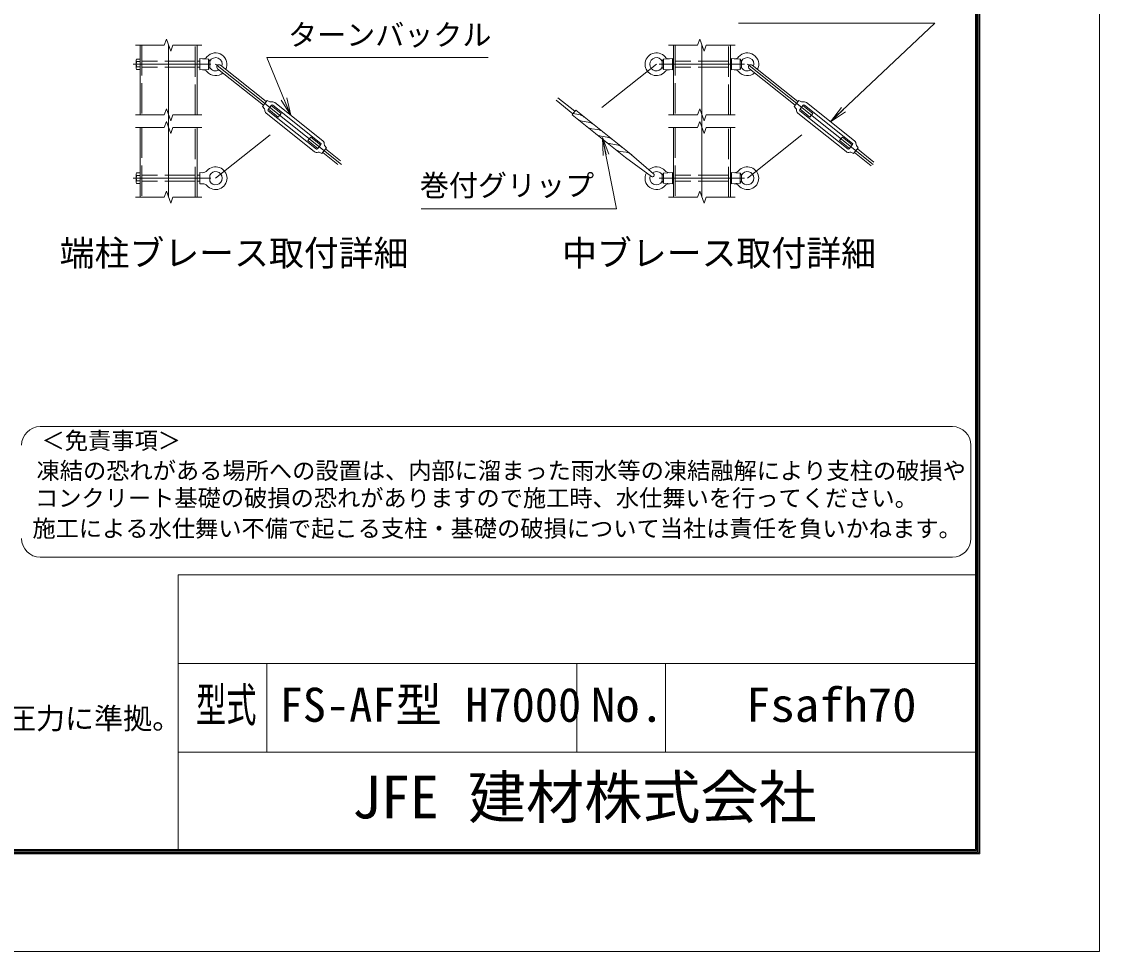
# Model space of a CAD drawing. Units: millimetres at full size; details may follow other scales. Extents: x -14700 to 14700, y -10395 to 10395.
# Drawn here: x 6182 to 14700, y -10395 to -3049 of the extents above; entities that cross this region are included whole.
import ezdxf
from ezdxf.enums import TextEntityAlignment as Align

# ---------------------------------------------------------------- set-up
doc = ezdxf.new("R2010")
doc.units = ezdxf.units.MM
doc.header["$LTSCALE"] = 40
doc.linetypes.add('DASHED', pattern=[7.5, 6, -1.5])
doc.linetypes.add('USER1', pattern=[50.8, 31.75, -6.35, 6.35, -6.35])
for name, color, linetype, lineweight in [('0-0_D-STR1', 1, 'Continuous', 18), ('0-1_D-BMK', 2, 'USER1', 13), ('0-2_D-STR3', 3, 'Continuous', 13), ('0-6_D-STR-DIM', 7, 'Continuous', 13), ('0-7_0', 7, 'Continuous', 18), ('0-9_D-STR-TXT', 7, 'Continuous', 13), ('0-B_D-TTL-TXT', 7, 'Continuous', 13), ('0-C_D-TTL', 7, 'Continuous', 18)]:
    doc.layers.add(name, color=color, linetype=linetype, lineweight=lineweight)
doc.styles.add('ＭＳ ゴシック', font='')
doc.styles.get('ＭＳ ゴシック').set_extended_font_data('MS Gothic')

# ---------------------------------------------------------------- blocks, each defined once
blk = doc.blocks.new('_Open')
at = {"layer": '0-7_0'}
blk.add_line((-40, 6.67), (0, 0), dxfattribs=at)
blk.add_lwpolyline([(-40, -6.67), (0, 0), (-40, 0)], dxfattribs=at)

msp = doc.modelspace()

# ---------------------------------------------------------------- linework, layer by layer
at = {"layer": '0-0_D-STR1'}
for p, q in [((7119.04, -3235.99), (7119.04, -3785.99)), ((7569.04, -3785.99), (7569.04, -3235.99)), ((11333.31, -3235.99), (11333.31, -3785.99)), ((11783.31, -3785.99), (11783.31, -3235.99)), ((7119.04, -3885.99), (7119.04, -4435.99)), ((7569.04, -4435.99), (7569.04, -3885.99)), ((11333.31, -3885.99), (11333.31, -4435.99)), ((11783.31, -4435.99), (11783.31, -3885.99))]:
    msp.add_line(p, q, dxfattribs=at)
at = {"layer": '0-0_D-STR1', "linetype": 'DASHED'}
for p, q in [((7132.54, -3235.99), (7132.54, -3785.99)), ((7555.54, -3785.99), (7555.54, -3235.99)), ((11346.81, -3235.99), (11346.81, -3785.99)), ((11769.81, -3785.99), (11769.81, -3235.99)), ((7132.54, -3885.99), (7132.54, -4435.99)), ((7555.54, -4435.99), (7555.54, -3885.99)), ((11346.81, -3885.99), (11346.81, -4435.99)), ((11769.81, -4435.99), (11769.81, -3885.99))]:
    msp.add_line(p, q, dxfattribs=at)
at = {"layer": '0-1_D-BMK'}
for p, q in [((7344.04, -4435.99), (7344.04, -3235.99)), ((11558.31, -4435.99), (11558.31, -3235.99)), ((7064.69, -3385.99), (7678.23, -3385.99)), ((7716.04, -3385.99), (8847.94, -4286.63)), ((11198.96, -3385.99), (10768.58, -3728.44)), ((11220.81, -3385.99), (11895.81, -3385.99)), ((11917.65, -3385.99), (13049.55, -4286.63)), ((7716.04, -4285.99), (8146.42, -3943.55)), ((11917.65, -4285.99), (12348.16, -3943.7)), ((7064.69, -4285.99), (7678.23, -4285.99)), ((11220.81, -4285.99), (11895.81, -4285.99))]:
    msp.add_line(p, q, dxfattribs=at)
at = {"layer": '0-2_D-STR3'}
for p, q in [((7089.04, -3354.38), (7089.04, -3417.38)), ((7091.44, -3344.44), (7119.04, -3344.44)), ((7119.04, -3365.22), (7091.44, -3365.22)), ((7119.04, -3406.77), (7091.44, -3406.77)), ((7119.04, -3344.44), (7119.04, -3427.54)), ((7569.04, -3361.99), (7590.04, -3361.99)), ((7590.04, -3340.99), (7590.04, -3430.99)), ((7659.04, -3345.49), (7659.04, -3426.49)), ((7669.34, -3361.99), (7669.34, -3409.99)), ((7754.24, -3393.39), (8115.76, -3681.04)), ((11255.96, -3345.49), (11245.65, -3361.99)), ((11245.65, -3361.99), (11245.65, -3409.99)), ((11324.96, -3340.99), (11255.96, -3345.49)), ((11255.96, -3426.49), (11255.96, -3345.49)), ((11324.96, -3340.99), (11324.96, -3430.99)), ((11324.96, -3361.99), (11333.31, -3361.99)), ((11783.31, -3361.99), (11791.65, -3361.99)), ((11791.65, -3340.99), (11791.65, -3430.99)), ((11860.65, -3345.49), (11860.65, -3426.49)), ((11870.96, -3361.99), (11870.96, -3409.99)), ((11955.86, -3393.39), (12317.37, -3681.04)), ((7091.44, -3427.54), (7119.04, -3427.54)), ((7569.04, -3409.99), (7590.04, -3409.99)), ((7590.04, -3430.99), (7659.04, -3426.49)), ((7659.04, -3426.49), (7669.34, -3409.99)), ((7731.83, -3421.56), (8093.34, -3709.21)), ((11255.96, -3426.49), (11245.65, -3409.99)), ((11324.96, -3430.99), (11255.96, -3426.49)), ((11324.96, -3409.99), (11333.31, -3409.99)), ((11783.31, -3409.99), (11791.65, -3409.99)), ((11791.65, -3430.99), (11860.65, -3426.49)), ((11860.65, -3426.49), (11870.96, -3409.99)), ((11933.44, -3421.56), (12294.96, -3709.21)), ((10420.81, -3651.5), (10554.33, -3757.74)), ((8085.87, -3718.6), (8123.23, -3671.65)), ((8085.87, -3718.6), (8101.06, -3737.1)), ((8123.23, -3671.65), (8144.66, -3682.3)), ((8130.45, -3744.49), (8158.47, -3709.27)), ((8155.66, -3712.79), (8233.13, -3774.43)), ((8166.9, -3708.31), (8547.2, -4010.91)), ((8182.77, -3688.36), (8563.08, -3990.96)), ((10405.86, -3670.28), (10539.39, -3776.52)), ((12287.49, -3718.6), (12324.84, -3671.65)), ((12287.49, -3718.6), (12302.68, -3737.1)), ((12324.84, -3671.65), (12346.28, -3682.3)), ((12332.06, -3744.49), (12360.08, -3709.27)), ((12357.28, -3712.79), (12434.75, -3774.43)), ((12368.51, -3708.31), (12748.82, -4010.91)), ((12384.39, -3688.36), (12764.69, -3990.96)), ((8115.53, -3772.87), (8495.83, -4075.47)), ((8131.41, -3752.92), (8511.71, -4055.52)), ((10955.13, -4122.66), (10532.58, -3786.44)), ((10583.58, -3782.37), (10540.13, -3775.87)), ((10985.02, -4085.1), (10562.46, -3748.88)), ((12317.15, -3772.87), (12697.45, -4075.47)), ((12333.02, -3752.92), (12713.33, -4055.52)), ((10658.7, -3842.14), (10613.44, -3835.37)), ((10733.82, -3901.91), (10688.57, -3895.14)), ((8445.47, -3989.39), (8467.89, -3961.22)), ((8445.47, -3989.39), (8522.94, -4051.04)), ((8467.89, -3961.22), (8545.36, -4022.86)), ((10808.94, -3961.69), (10763.69, -3954.92)), ((12647.09, -3989.39), (12669.5, -3961.22)), ((12647.09, -3989.39), (12724.56, -4051.04)), ((12669.5, -3961.22), (12746.97, -4022.86)), ((8520.14, -4054.56), (8548.16, -4019.34)), ((8555.38, -4092.18), (8533.94, -4081.53)), ((8562.85, -4082.79), (8681.54, -4177.23)), ((8585.26, -4054.62), (8703.95, -4149.06)), ((10884.06, -4021.46), (10838.81, -4014.69)), ((10959.19, -4081.23), (10913.93, -4074.46)), ((10985.02, -4085.1), (11176.85, -4251.15)), ((12721.76, -4054.56), (12749.78, -4019.34)), ((12757, -4092.18), (12735.56, -4081.53)), ((12764.47, -4082.79), (12895.81, -4187.29)), ((12786.88, -4054.62), (12918.22, -4159.12)), ((10955.13, -4122.66), (11160.04, -4272.28)), ((7089.04, -4254.38), (7089.04, -4317.38)), ((7091.44, -4244.44), (7119.04, -4244.44)), ((7119.04, -4244.44), (7119.04, -4327.54)), ((7590.04, -4240.99), (7590.04, -4330.99)), ((7590.04, -4240.99), (7612.68, -4242.47)), ((11255.96, -4245.49), (11245.65, -4261.99)), ((11324.96, -4240.99), (11255.96, -4245.49)), ((11255.96, -4326.49), (11255.96, -4245.49)), ((11324.96, -4240.99), (11324.96, -4330.99)), ((11791.65, -4240.99), (11791.65, -4330.99)), ((11791.65, -4240.99), (11860.65, -4245.49)), ((11860.65, -4245.49), (11860.65, -4326.49)), ((11860.65, -4245.49), (11870.96, -4261.99)), ((7119.04, -4265.22), (7091.44, -4265.22)), ((7119.04, -4306.77), (7091.44, -4306.77)), ((7091.44, -4327.54), (7119.04, -4327.54)), ((7569.04, -4261.99), (7590.04, -4261.99)), ((7569.04, -4309.99), (7590.04, -4309.99)), ((7590.04, -4330.99), (7612.68, -4329.52)), ((7669.34, -4261.99), (7669.34, -4309.99)), ((11245.65, -4261.99), (11245.65, -4309.99)), ((11255.96, -4326.49), (11245.65, -4309.99)), ((11324.96, -4330.99), (11255.96, -4326.49)), ((11324.96, -4261.99), (11333.31, -4261.99)), ((11324.96, -4309.99), (11333.31, -4309.99)), ((11783.31, -4261.99), (11791.65, -4261.99)), ((11783.31, -4309.99), (11791.65, -4309.99)), ((11791.65, -4330.99), (11860.65, -4326.49)), ((11860.65, -4326.49), (11870.96, -4309.99)), ((11870.96, -4261.99), (11870.96, -4309.99))]:
    msp.add_line(p, q, dxfattribs=at)
at = {"layer": '0-2_D-STR3', "linetype": 'DASHED'}
for p, q in [((7555.54, -3361.99), (7132.54, -3361.99)), ((11769.81, -3361.99), (11346.81, -3361.99)), ((7555.54, -3409.99), (7132.54, -3409.99)), ((11769.81, -3409.99), (11346.81, -3409.99)), ((7555.54, -4261.99), (7132.54, -4261.99)), ((7555.54, -4309.99), (7132.54, -4309.99)), ((11769.81, -4261.99), (11346.81, -4261.99)), ((11769.81, -4309.99), (11346.81, -4309.99))]:
    msp.add_line(p, q, dxfattribs=at)
at = {"layer": '0-2_D-STR3'}
for points in [[(7590.04, -3340.99), (7659.04, -3345.49), (7669.34, -3361.99)], [(11791.65, -3340.99), (11860.65, -3345.49), (11870.96, -3361.99)], [(8133.25, -3740.96), (8210.72, -3802.61), (8233.13, -3774.43)], [(12334.87, -3740.96), (12412.34, -3802.61), (12434.75, -3774.43)], [(8555.38, -4092.18), (8592.74, -4045.23), (8577.55, -4026.73)], [(12757, -4092.18), (12794.35, -4045.23), (12779.16, -4026.73)]]:
    msp.add_lwpolyline(points, dxfattribs=at)
for centre, radius, start, end in [((7716.04, -3385.99), 90, 333.02839, 139.66701), ((11198.96, -3385.99), 90, 40.33299, 319.66701), ((11917.65, -3385.99), 90, 333.02839, 139.66701), ((7112.67, -3354.83), 23.64, 153.93467, 206.06533), ((7180.15, -3385.99), 91.12, 166.82041, 193.17959), ((7112.7, -3417.16), 23.67, 153.96929, 206.03071), ((7615.41, -3300.56), 42, 266.2686, 319.66701), ((7716.04, -3385.99), 52.5, 341.54247, 152.79711), ((7743.03, -3407.48), 18, 51.49143, 231.49143), ((11198.96, -3385.99), 52.5, 27.20289, 332.79711), ((11299.58, -3300.56), 42, 220.33299, 273.7314), ((11817.03, -3300.56), 42, 266.2686, 319.66701), ((11917.65, -3385.99), 52.5, 341.54247, 152.79711), ((11944.65, -3407.48), 18, 51.49143, 231.49143), ((7615.41, -3471.43), 42, 40.33299, 93.7314), ((7716.04, -3385.99), 90, 220.33299, 309.95447), ((7716.04, -3385.99), 52.5, 207.20289, 301.44039), ((11299.58, -3471.43), 42, 86.2686, 139.66701), ((11817.03, -3471.43), 42, 40.33299, 93.7314), ((11917.65, -3385.99), 90, 220.33299, 309.95447), ((11917.65, -3385.99), 52.5, 207.20289, 301.44039), ((8091.78, -3744.71), 12, 355.37255, 39.39218), ((8135.14, -3748.22), 31.5, 175.37255, 231.49143), ((8135.14, -3748.22), 6, 141.49143, 231.49143), ((8150, -3671.55), 12, 243.59068, 287.61032), ((8163.16, -3713.01), 31.5, 51.49143, 107.61032), ((8163.16, -3713.01), 6, 51.49143, 141.49143), ((12293.4, -3744.71), 12, 355.37255, 39.39218), ((12336.76, -3748.22), 31.5, 175.37255, 231.49143), ((12336.76, -3748.22), 6, 141.49143, 231.49143), ((12351.62, -3671.55), 12, 243.59068, 287.61032), ((12364.78, -3713.01), 31.5, 51.49143, 107.61032), ((12364.78, -3713.01), 6, 51.49143, 141.49143), ((10812.3, -3978.33), 339.21, 137.43473, 145.54859), ((10626.76, -3746.36), 90, 231.49173, 261.49182), ((10570.26, -3871.38), 90, 49.121, 81.49181), ((10701.88, -3806.14), 90, 231.49173, 261.49182), ((10645.39, -3931.15), 90, 49.121, 81.49181), ((10720.51, -3990.92), 90, 49.11991, 81.49181), ((8543.46, -4015.61), 31.5, 355.37255, 51.49143), ((10777, -3865.91), 90, 231.49054, 261.49036), ((10852.12, -3925.68), 90, 231.49173, 261.49182), ((10795.63, -4050.69), 90, 49.12006, 81.49181), ((12745.08, -4015.61), 31.5, 355.37255, 51.49143), ((8515.44, -4050.82), 31.5, 231.49143, 287.61032), ((8515.44, -4050.82), 6, 231.49143, 321.49143), ((8528.6, -4092.28), 12, 63.59068, 107.61032), ((8543.46, -4015.61), 6, 321.49143, 51.49143), ((8586.82, -4019.12), 12, 175.37255, 219.39218), ((10927.24, -3985.45), 90, 231.49173, 261.49182), ((10870.75, -4110.47), 90, 49.121, 81.49181), ((10945.87, -4170.24), 90, 49.11991, 81.49037), ((12717.06, -4050.82), 31.5, 231.49143, 287.61032), ((12717.06, -4050.82), 6, 231.49143, 321.49143), ((12730.22, -4092.28), 12, 63.59068, 107.61032), ((12745.08, -4015.61), 6, 321.49143, 51.49143), ((12788.44, -4019.12), 12, 175.37255, 219.39218), ((7112.67, -4254.83), 23.64, 153.93467, 206.06533), ((7615.41, -4200.56), 42, 266.2686, 319.66701), ((7716.04, -4285.99), 90, 220.33299, 139.66701), ((7716.04, -4285.99), 52.5, 207.20289, 152.79711), ((11198.96, -4285.99), 90, 151.44538, 319.66701), ((11198.96, -4285.99), 90, 40.33299, 131.53741), ((11168.44, -4261.71), 13.5, 231.48971, 51.48971), ((11198.96, -4285.99), 52.5, 27.20289, 126.04626), ((11299.58, -4200.56), 42, 220.33299, 273.7314), ((11817.03, -4200.56), 42, 266.2686, 319.66701), ((11917.65, -4285.99), 90, 220.33299, 139.66701), ((11917.65, -4285.99), 52.5, 207.20289, 152.79711), ((7180.15, -4285.99), 91.12, 166.82041, 193.17959), ((7112.7, -4317.16), 23.67, 153.96929, 206.03071), ((7615.41, -4371.43), 42, 40.33299, 93.7314), ((11198.96, -4285.99), 52.5, 156.93654, 332.79711), ((11299.58, -4371.43), 42, 86.2686, 139.66701), ((11817.03, -4371.43), 42, 40.33299, 93.7314)]:
    msp.add_arc(centre, radius, start, end, dxfattribs=at)
at = {"layer": '0-6_D-STR-DIM'}
for p, q in [((7081.54, -3235.99), (7309.41, -3235.99)), ((7326.72, -3188.42), (7309.41, -3235.99)), ((7361.35, -3283.57), (7326.72, -3188.42)), ((7378.67, -3235.99), (7361.35, -3283.57)), ((7378.67, -3235.99), (7606.54, -3235.99)), ((11295.81, -3235.99), (11523.68, -3235.99)), ((11540.99, -3188.42), (11523.68, -3235.99)), ((11575.62, -3283.57), (11540.99, -3188.42)), ((11592.94, -3235.99), (11575.62, -3283.57)), ((11592.94, -3235.99), (11820.81, -3235.99)), ((7326.72, -3738.42), (7309.41, -3785.99)), ((7361.35, -3833.57), (7326.72, -3738.42)), ((11540.99, -3738.42), (11523.68, -3785.99)), ((11575.62, -3833.57), (11540.99, -3738.42)), ((7081.54, -3785.99), (7309.41, -3785.99)), ((7378.67, -3785.99), (7361.35, -3833.57)), ((7378.67, -3785.99), (7606.54, -3785.99)), ((11295.81, -3785.99), (11523.68, -3785.99)), ((11592.94, -3785.99), (11575.62, -3833.57)), ((11592.94, -3785.99), (11820.81, -3785.99)), ((7081.54, -3885.99), (7309.41, -3885.99)), ((7326.72, -3838.42), (7309.41, -3885.99)), ((7378.67, -3885.99), (7606.54, -3885.99)), ((11295.81, -3885.99), (11523.68, -3885.99)), ((11540.99, -3838.42), (11523.68, -3885.99)), ((11575.62, -3933.57), (11540.99, -3838.42)), ((11592.94, -3885.99), (11575.62, -3933.57)), ((11592.94, -3885.99), (11820.81, -3885.99)), ((7326.72, -4388.42), (7309.41, -4435.99)), ((7361.35, -4483.57), (7326.72, -4388.42)), ((11540.99, -4388.42), (11523.68, -4435.99)), ((11575.62, -4483.57), (11540.99, -4388.42)), ((7081.54, -4435.99), (7309.41, -4435.99)), ((7378.67, -4435.99), (7361.35, -4483.57)), ((7378.67, -4435.99), (7606.54, -4435.99)), ((11295.81, -4435.99), (11523.68, -4435.99)), ((11592.94, -4435.99), (11575.62, -4483.57)), ((11592.94, -4435.99), (11820.81, -4435.99))]:
    msp.add_line(p, q, dxfattribs=at)
msp.add_lwpolyline([(7378.67, -3885.99), (7361.35, -3933.57), (7326.72, -3838.42)], dxfattribs=at)
at = {"layer": '0-9_D-STR-TXT'}
for points in [[(11848.52, -3061.7), (13400.11, -3061.7), (12576, -3838.29)], [(9870.49, -3331.73), (8119.93, -3331.73), (8308.83, -3787.42)], [(9339.22, -4527.86), (10884.58, -4527.86), (10774.25, -3965.89)]]:
    msp.add_lwpolyline(points, dxfattribs=at)
at = {"layer": '0-B_D-TTL-TXT', "color": 2}
for p, q in [((13537.63, -6248.42), (6329.7, -6248.42)), ((13685, -7132.63), (13685, -6395.79)), ((6329.7, -7280), (13537.63, -7280))]:
    msp.add_line(p, q, dxfattribs=at)
for centre, start, end in [((6329.7, -6395.79), 90, 180), ((13537.63, -6395.79), 0, 90), ((6329.7, -7132.63), 180, 270), ((13537.63, -7132.63), 270, 0)]:
    msp.add_arc(centre, 147.37, start, end, dxfattribs=at)
at = {"layer": '0-C_D-TTL'}
for p, q in [((7420, -7420), (7420, -9590)), ((7420, -7420), (13720, -7420)), ((7420, -8120), (13720, -8120)), ((8120, -8120), (8120, -8820)), ((10570, -8120), (10570, -8820)), ((11270, -8120), (11270, -8820)), ((7420, -8820), (13720, -8820))]:
    msp.add_line(p, q, dxfattribs=at)
at = {"layer": '0-C_D-TTL', "color": 2}
msp.add_lwpolyline([(-14700, 10395), (14700, 10395), (14700, -10395), (-14700, -10395)], close=True, dxfattribs=at)
at = {"layer": '0-C_D-TTL'}
for points in [[(-13755, 9625), (13755, 9625), (13755, -9625), (-13755, -9625)], [(-13746.25, 9616.25), (13746.25, 9616.25), (13746.25, -9616.25), (-13746.25, -9616.25)], [(-13737.5, 9607.5), (13737.5, 9607.5), (13737.5, -9607.5), (-13737.5, -9607.5)], [(-13728.75, 9598.75), (13728.75, 9598.75), (13728.75, -9598.75), (-13728.75, -9598.75)], [(-13720, 9590), (13720, 9590), (13720, -9590), (-13720, -9590)]]:
    msp.add_lwpolyline(points, close=True, dxfattribs=at)

# ---------------------------------------------------------------- block references
at = {"layer": '0-9_D-STR-TXT', "xscale": 3.5, "yscale": 3.5}
for p, rotation in [((8309.6, -3789.27), 292.51591), ((12574.54, -3839.66), 223.29944), ((10773.86, -3963.93), 101.10829)]:
    msp.add_blockref('_Open', p, dxfattribs=dict(at, rotation=rotation))

# ---------------------------------------------------------------- texts
at = {"layer": '0-9_D-STR-TXT', "style": 'ＭＳ ゴシック'}
for s, p in [('ターンバックル', (8288.39, -3288.12)), ('巻付グリップ', (9329.45, -4477.15))]:
    msp.add_text(s, height=168.3, dxfattribs=at).set_placement(p, align=Align.BOTTOM_LEFT)
at = {"layer": '0-B_D-TTL-TXT', "style": 'ＭＳ ゴシック'}
for s, height, p in [('端柱ブレース取付詳細', 202.1, (6483.46, -5038.62)), ('中ブレース取付詳細', 202.1, (10453.3, -5039.15)), ('＜免責事項＞ \u3000\u3000', 134.6, (6340.62, -6467.06)), ('凍結の恐れがある場所への設置は、内部に溜まった雨水等の凍結融解により支柱の破損や', 134.6, (6300.76, -6704.31)), ('コンクリート基礎の破損の恐れがありますので施工時、水仕舞いを行ってください。', 134.6, (6288.64, -6920.71)), ('施工による水仕舞い不備で起こる支柱・基礎の破損について当社は責任を負いかねます。 ', 134.6, (6268.03, -7160.9)), ('FS-AF型 H7000', 269.4, (8221.27, -8661.81)), ('（設計条件）風荷重：昭和57年改正 建築基準法・同施行令に基づく風圧力に準拠。', 168.3, (-1163.57, -8689.05)), ('JFE 建材株式会社', 336.7, (8793.33, -9444.76))]:
    msp.add_text(s, height=height, dxfattribs=at).set_placement(p, align=Align.BOTTOM_LEFT)
for s, height, width, p in [('型式', 269.4, 0.65, (7560.93, -8661.81)), ('No.', 269.5, 1.05, (10682, -8661.81)), ('Fsafh70', 269.5, 1.05, (11907, -8661.81))]:
    msp.add_text(s, height=height, dxfattribs=dict(at, width=width)).set_placement(p, align=Align.BOTTOM_LEFT)

doc.saveas('drawing.dxf')
